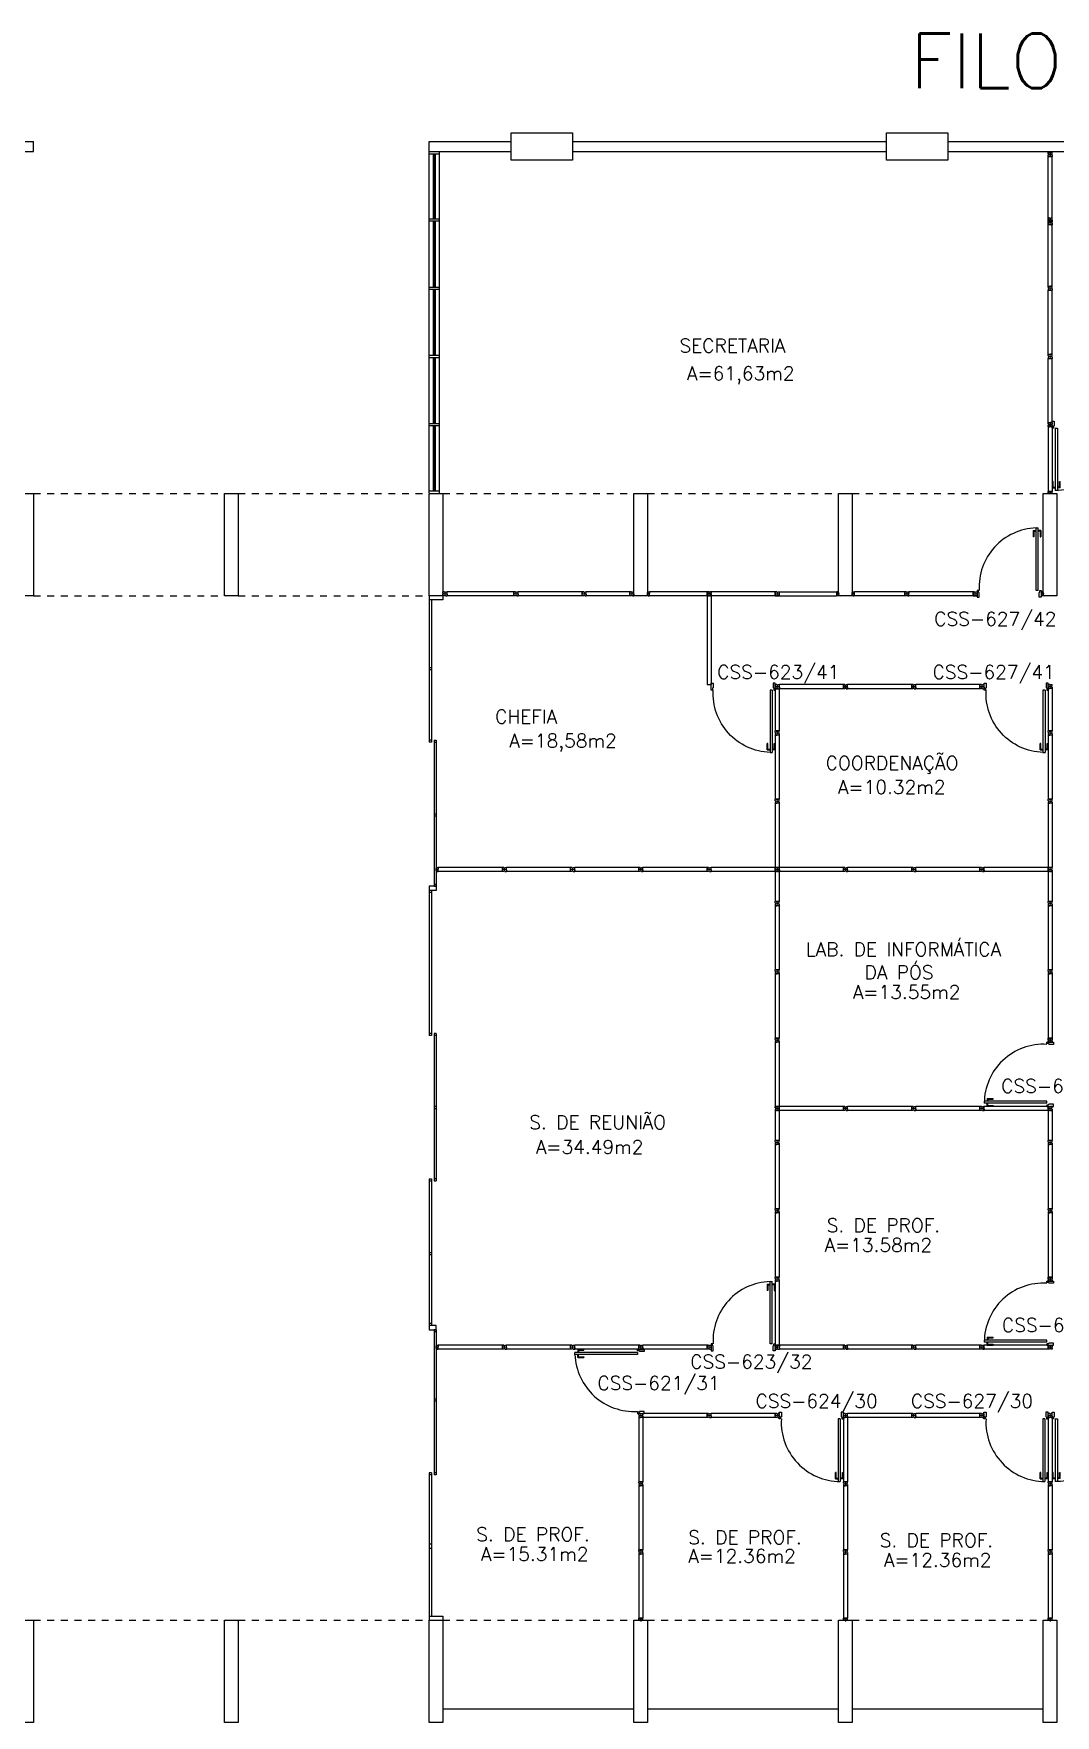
# Model space of a CAD drawing. Extents: x 0 to 244, y -71 to 76.
# Drawn here: x 144.17 to 159.15, y -27.64 to -2.99 of the extents above; entities that cross this region are included whole.
import ezdxf
from ezdxf.enums import TextEntityAlignment as Align

# ---------------------------------------------------------------- set-up
doc = ezdxf.new("R2010")
doc.units = 0
doc.header["$LTSCALE"] = 0.01
doc.header["$MEASUREMENT"] = 0
doc.linetypes.add('HIDDEN2', pattern=[0.1875, 0.125, -0.0625])
doc.layers.get('0').update_dxf_attribs({"linetype": 'CONTINUOUS'})
for name, color, linetype in [('ALV', 2, 'CONTINUOUS'), ('DIV', 2, 'CONTINUOUS'), ('ESQ', 1, 'CONTINUOUS'), ('ESTR', 3, 'CONTINUOUS'), ('PROJ', 1, 'HIDDEN2'), ('TEXTO', 2, 'CONTINUOUS'), ('TEXTO-ENDEREÇO', 2, 'CONTINUOUS'), ('USO', 2, 'CONTINUOUS'), ('ÁREA', 2, 'CONTINUOUS')]:
    doc.layers.add(name, color=color, linetype=linetype)
doc.layers.get('0').freeze()
doc.styles.add('1', font='romans.shx')
doc.styles.add('UNB-100', font='simplex.shx', dxfattribs={"height": 0.2})
doc.styles.add('UNB-100-1', font='simplex.shx', dxfattribs={"height": 0.2})

# ---------------------------------------------------------------- blocks, each defined once
blk = doc.blocks.new('PILAR-SSN')
for points in [[(0.197, -26.452), (0.197, -27.952), (-0.003, -27.952), (-0.003, -26.452)], [(0.197, -42.962), (0.197, -44.462), (-0.003, -44.462), (-0.003, -42.962)]]:
    blk.add_lwpolyline(points, close=True)
blk = doc.blocks.new('DIVMT-SSN')
for p, q in [((-0.03, 0.008), (-0.03, 0.03)), ((-0.006, 0.03), (-0.03, 0.03)), ((-0.03, 0.008), (-0.02, 0.008)), ((-0.02, -0.008), (-0.02, 0.008)), ((-0.006, 0.02), (-0.006, 0.03)), ((0.006, 0.02), (-0.006, 0.02)), ((-0.005, 0), (0.005, 0)), ((0.005, 0), (-0.005, 0)), ((0, 0.005), (0, -0.005)), ((0, -0.005), (0, 0.005)), ((0.006, 0.03), (0.03, 0.03)), ((0.006, 0.02), (0.006, 0.03)), ((0.03, 0.008), (0.02, 0.008)), ((0.02, -0.008), (0.02, 0.008)), ((0.03, 0.008), (0.03, 0.03)), ((-0.03, -0.008), (-0.03, -0.03)), ((-0.03, -0.008), (-0.02, -0.008)), ((-0.03, -0.03), (-0.03, -0.97)), ((-0.03, -0.03), (-0.009, -0.03)), ((0.03, -0.03), (-0.03, -0.03)), ((-0.03, -0.03), (-0.006, -0.03)), ((-0.009, -0.03), (-0.027, -0.03)), ((-0.006, -0.02), (-0.006, -0.03)), ((-0.006, -0.02), (0.006, -0.02)), ((-0.006, -0.02), (-0.006, -0.03)), ((0.006, -0.02), (-0.006, -0.02)), ((0.005, -0.03), (-0.005, -0.03)), ((0.006, -0.02), (0.006, -0.03)), ((0.006, -0.02), (0.006, -0.03)), ((0.03, -0.03), (0.006, -0.03)), ((0.03, -0.008), (0.02, -0.008)), ((0.03, -0.008), (0.03, -0.03)), ((0.03, -0.03), (0.03, -0.97)), ((0.03, -0.97), (-0.03, -0.97)), ((-0.006, -0.98), (-0.006, -0.97)), ((-0.006, -0.98), (0.006, -0.98)), ((0.005, -0.97), (-0.005, -0.97)), ((0.006, -0.98), (0.006, -0.97)), ((0.006, -1.001), (-0.006, -1.001)), ((0, -0.994), (0, -1.007)), ((0, -1.02), (0, -1.021))]:
    blk.add_line(p, q)
blk = doc.blocks.new('ESQCE-SSN')
for p, q in [((0, 0), (0, -2.143)), ((0.2, 0), (0.2, -0.06)), ((0.2, -0.06), (0, -0.06)), ((0.03, -0.06), (0.03, -2.143)), ((0.03, -1.056), (0, -1.056)), ((0.03, -1.086), (0, -1.086)), ((0.03, -2.113), (0, -2.113)), ((0.03, -2.143), (0, -2.143)), ((0.07, -2.113), (0.07, -4.253)), ((0.07, -2.113), (0.1, -2.113)), ((0.07, -2.143), (0.1, -2.143)), ((0.1, -2.113), (0.1, -4.253)), ((0.1, -3.199), (0.07, -3.199)), ((0.1, -3.229), (0.07, -3.229)), ((0, -4.256), (0, -6.443)), ((0.1, -4.256), (0, -4.256)), ((0.1, -4.316), (0, -4.316)), ((0.03, -4.346), (0, -4.346)), ((0.03, -4.316), (0.03, -6.443)), ((0.07, -4.223), (0.1, -4.223)), ((0.07, -4.253), (0.1, -4.253)), ((0.1, -4.256), (0.1, -4.316)), ((0.03, -6.413), (0, -6.413)), ((0.03, -6.443), (0, -6.443)), ((0.1, -6.413), (0.07, -6.413)), ((0.07, -6.413), (0.07, -8.571)), ((0.1, -6.443), (0.07, -6.443)), ((0.1, -6.413), (0.1, -8.571)), ((0.1, -7.485), (0.07, -7.485)), ((0.1, -7.515), (0.07, -7.515)), ((0, -8.541), (0.03, -8.541)), ((0, -8.541), (0, -10.694)), ((0, -8.571), (0.03, -8.571)), ((0.03, -8.541), (0.03, -10.694)), ((0.1, -8.541), (0.07, -8.541)), ((0.07, -8.571), (0.1, -8.571)), ((0.03, -9.628), (0, -9.628)), ((0.03, -9.658), (0, -9.658)), ((0.03, -10.664), (0, -10.664)), ((0.102, -10.694), (0, -10.694)), ((0, -10.694), (0, -10.755)), ((0.03, -10.694), (0, -10.694)), ((0, -10.755), (0.102, -10.755)), ((0.1, -10.755), (0.07, -10.755)), ((0.07, -10.755), (0.07, -12.882)), ((0.1, -10.785), (0.07, -10.785)), ((0.1, -10.755), (0.1, -12.882)), ((0.102, -10.755), (0.102, -10.694)), ((0.1, -11.77), (0.07, -11.77)), ((0.1, -11.8), (0.07, -11.8)), ((0.03, -12.852), (0, -12.852)), ((0.03, -12.852), (0, -12.852)), ((0, -12.852), (0, -12.887)), ((0.03, -12.882), (0, -12.882)), ((0, -12.887), (0, -15.019)), ((0.03, -12.852), (0.03, -14.95)), ((0.1, -12.852), (0.07, -12.852)), ((0.1, -12.882), (0.07, -12.882)), ((0.03, -13.898), (0, -13.898)), ((0.03, -13.958), (0, -13.958)), ((0, -14.95), (0.2, -14.95)), ((0.2, -14.95), (0.2, -15.019))]:
    blk.add_line(p, q)
blk = doc.blocks.new('DIV-SSN')
for p, q in [((-0.005, 0), (0.005, 0)), ((0, 0.005), (0, -0.005)), ((-0.03, -0.03), (-0.03, -0.97)), ((0.03, -0.03), (-0.03, -0.03)), ((-0.03, -0.03), (-0.009, -0.03)), ((-0.009, -0.03), (-0.027, -0.03)), ((-0.006, -0.02), (0.006, -0.02)), ((-0.006, -0.02), (-0.006, -0.03)), ((-0.005, -0.022), (0.005, -0.022)), ((-0.005, -0.022), (-0.005, -0.029)), ((0.005, -0.029), (-0.005, -0.029)), ((0.005, -0.03), (-0.005, -0.03)), ((0.005, -0.022), (0.005, -0.029)), ((0.006, -0.02), (0.006, -0.03)), ((0.03, -0.03), (0.03, -0.97)), ((0.03, -0.97), (-0.03, -0.97)), ((-0.006, -0.98), (-0.006, -0.97)), ((-0.006, -0.98), (0.006, -0.98)), ((0.005, -0.97), (-0.005, -0.97)), ((0.006, -0.98), (0.006, -0.97)), ((0.007, -0.999), (-0.007, -0.999)), ((0, -0.991), (0, -1.006))]:
    blk.add_line(p, q)
blk = doc.blocks.new('PDV2E-SSN')
at = {"layer": 'DIV'}
for p, q in [((0.034, 0.925), (0.034, 0.835)), ((0.034, 0.925), (0.074, 0.925)), ((0.044, 0.835), (0.034, 0.835)), ((0.044, 0.915), (0.044, 0.835)), ((0.044, 0.915), (0.074, 0.915)), ((0.076, 0.05), (0.076, 0.965)), ((0.106, 0.965), (0.076, 0.965)), ((0.106, 0.05), (0.106, 0.965)), ((0.148, 0.925), (0.108, 0.925)), ((0.138, 0.915), (0.108, 0.915)), ((0.138, 0.915), (0.138, 0.835)), ((0.138, 0.835), (0.148, 0.835)), ((0.148, 0.925), (0.148, 0.835)), ((0.031, 0.05), (0.031, -0.05)), ((0.051, 0.05), (0.031, 0.05)), ((0.051, 0.02), (0.051, 0.05)), ((0.051, 0.02), (0.061, 0.02)), ((0.061, -0.05), (0.061, 0.02)), ((0.076, 0.05), (0.106, 0.05)), ((0.95, 0.02), (0.94, 0.02)), ((0.94, -0.05), (0.94, 0.02)), ((0.95, 0.02), (0.95, 0.05)), ((0.95, 0.05), (0.97, 0.05)), ((0.97, 0.05), (0.97, 0.035)), ((0.97, 0.035), (0.97, -0.035)), ((0.031, -0.05), (0.061, -0.05)), ((0.97, -0.05), (0.94, -0.05)), ((0.97, -0.035), (0.97, -0.05))]:
    blk.add_line(p, q, dxfattribs=at)
at = {"layer": 'DIV', "color": 1}
blk.add_arc((0.076, 0.1), 0.865, 356.6786, 90, dxfattribs=at)
blk = doc.blocks.new('PDV2D-SSN')
at = {"color": 2}
for p, q in [((-0.148, 0.925), (-0.108, 0.925)), ((-0.148, 0.925), (-0.148, 0.835)), ((-0.138, 0.915), (-0.108, 0.915)), ((-0.138, 0.915), (-0.138, 0.835)), ((-0.106, 0.05), (-0.106, 0.965)), ((-0.076, 0.05), (-0.076, 0.965)), ((-0.034, 0.925), (-0.074, 0.925)), ((-0.044, 0.915), (-0.074, 0.915)), ((-0.044, 0.915), (-0.044, 0.835)), ((-0.044, 0.835), (-0.034, 0.835)), ((-0.034, 0.925), (-0.034, 0.835)), ((-0.076, 0.05), (-0.106, 0.05))]:
    blk.add_line(p, q, dxfattribs=at)
for p, q in [((-0.138, 0.835), (-0.148, 0.835)), ((-0.106, 0.965), (-0.076, 0.965)), ((-0.95, 0.05), (-0.97, 0.05)), ((-0.97, 0.05), (-0.97, 0.035)), ((-0.97, 0.035), (-0.97, -0.035)), ((-0.95, 0.02), (-0.95, 0.05)), ((-0.95, 0.02), (-0.94, 0.02)), ((-0.94, -0.05), (-0.94, 0.02)), ((-0.051, 0.02), (-0.061, 0.02)), ((-0.061, -0.05), (-0.061, 0.02)), ((-0.051, 0.05), (-0.031, 0.05)), ((-0.051, 0.02), (-0.051, 0.05)), ((-0.031, 0.05), (-0.031, -0.05)), ((-0.97, -0.035), (-0.97, -0.05)), ((-0.97, -0.05), (-0.94, -0.05)), ((-0.031, -0.05), (-0.061, -0.05))]:
    blk.add_line(p, q)
at = {"color": 1}
blk.add_arc((-0.076, 0.1), 0.865, 91.988, 183.3214, dxfattribs=at)
blk = doc.blocks.new('MTINI-SSN')
for p, q in [((-0.03, 0.008), (-0.03, 0.028)), ((-0.03, 0.028), (-0.008, 0.028)), ((-0.03, 0.008), (-0.02, 0.008)), ((-0.02, 0), (-0.02, 0.008)), ((-0.001, 0), (-0.02, 0)), ((-0.008, 0.019), (-0.008, 0.028)), ((0.008, 0.019), (-0.008, 0.019)), ((0.005, 0), (-0.005, 0)), ((0.02, 0), (-0.001, 0)), ((0, -0.005), (0, 0.005)), ((0.008, 0.019), (0.008, 0.028)), ((0.03, 0.028), (0.008, 0.028)), ((0.03, 0.008), (0.02, 0.008)), ((0.02, 0), (0.02, 0.008)), ((0.03, 0.008), (0.03, 0.028))]:
    blk.add_line(p, q)
blk = doc.blocks.new('MTT-SSN')
for p, q in [((-0.0051, 0), (0.0051, 0)), ((0, -0.0051), (0, 0.0051))]:
    blk.add_line(p, q)
blk.add_lwpolyline([(-0.008, 0.03), (-0.008, 0.02), (0.008, 0.02), (0.008, 0.03), (0.03, 0.03), (0.03, 0.006), (0.0205, 0.006), (0.0205, -0.006), (0.03, -0.006), (0.03, -0.03), (0.008, -0.03), (0.008, -0.02), (-0.008, -0.02), (-0.008, -0.03), (-0.03, -0.03), (-0.03, -0.006), (-0.0185, -0.006), (-0.0185, 0.006), (-0.03, 0.006), (-0.03, 0.03)], close=True)
blk = doc.blocks.new('MDIVMT-SSN')
for p, q in [((-0.03, 0.03), (-0.03, 0.006)), ((-0.008, 0.03), (-0.03, 0.03)), ((-0.0185, 0.006), (-0.03, 0.006)), ((-0.0185, -0.006), (-0.0185, 0.006)), ((-0.008, 0.03), (-0.008, 0.02)), ((-0.008, 0.02), (0.008, 0.02)), ((-0.0051, 0), (0.0051, 0)), ((-0.0051, 0), (0.0051, 0)), ((0, -0.0051), (0, 0.0051)), ((0, -0.0051), (0, 0.0051)), ((0.008, 0.03), (0.008, 0.02)), ((0.008, 0.03), (0.03, 0.03)), ((0.0205, 0.006), (0.03, 0.006)), ((0.0205, -0.006), (0.0205, 0.006)), ((0.0205, 0.006), (0.03, 0.006)), ((0.0205, -0.006), (0.0205, 0.006)), ((0.03, 0.03), (0.03, -0.03)), ((0.03, 0.03), (0.47, 0.03)), ((0.03, 0.006), (0.03, 0.03)), ((0.03, 0.009), (0.03, 0.027)), ((0.03, 0.005), (0.03, -0.005)), ((0.47, 0.03), (0.47, -0.03)), ((0.4795, 0.006), (0.47, 0.006)), ((0.47, 0.005), (0.47, -0.005)), ((0.4795, -0.006), (0.4795, 0.006)), ((0.4949, 0), (0.5051, 0)), ((0.5051, 0), (0.4949, 0)), ((0.5, -0.0051), (0.5, 0.0051)), ((-0.0185, -0.006), (-0.03, -0.006)), ((-0.03, -0.03), (-0.03, -0.006)), ((-0.008, -0.03), (-0.03, -0.03)), ((-0.008, -0.03), (-0.008, -0.02)), ((-0.008, -0.02), (0.008, -0.02)), ((0.008, -0.03), (0.008, -0.02)), ((0.008, -0.03), (0.03, -0.03)), ((0.0205, -0.006), (0.03, -0.006)), ((0.0205, -0.006), (0.03, -0.006)), ((0.03, -0.006), (0.03, -0.03)), ((0.03, -0.03), (0.03, -0.009)), ((0.03, -0.009), (0.03, -0.027)), ((0.03, -0.03), (0.47, -0.03)), ((0.4795, -0.006), (0.47, -0.006))]:
    blk.add_line(p, q)
blk = doc.blocks.new('ESQC1-SSN')
for p, q in [((0, -5), (0, 0)), ((0.15, -5), (0.15, 0)), ((0, -0.03), (0.15, -0.03)), ((0.06, -0.985), (0.06, -0.03)), ((0.075, -0.985), (0.075, -0.03)), ((0.09, -0.985), (0.09, -0.03)), ((0, -0.985), (0.15, -0.985)), ((0, -1.015), (0.15, -1.015)), ((0.06, -1.985), (0.06, -1.015)), ((0.075, -1.985), (0.075, -1.015)), ((0.09, -1.985), (0.09, -1.015)), ((0, -1.985), (0.15, -1.985)), ((0, -2.015), (0.15, -2.015)), ((0.06, -2.985), (0.06, -2.015)), ((0.06, -2.985), (0.06, -2.015)), ((0.075, -2.985), (0.075, -2.015)), ((0.09, -2.985), (0.09, -2.015)), ((0, -2.985), (0.15, -2.985)), ((0, -3.015), (0.15, -3.015)), ((0.06, -3.985), (0.06, -3.015)), ((0.06, -3.985), (0.06, -3.015)), ((0.075, -3.985), (0.075, -3.015)), ((0.09, -3.985), (0.09, -3.015)), ((0, -3.985), (0.15, -3.985)), ((0, -4.015), (0.15, -4.015)), ((0.06, -4.97), (0.06, -4.015)), ((0.075, -4.97), (0.075, -4.015)), ((0.09, -4.97), (0.09, -4.015)), ((0, -4.97), (0.15, -4.97))]:
    blk.add_line(p, q)
blk = doc.blocks.new('A$C73356FFD')
at = {"layer": 'DIV'}
for p, q in [((0.022, 0.06), (0, 0.06)), ((0, 0.06), (0, 0.036)), ((0, 0.06), (0, 0.039)), ((0, 0.039), (0, 0.057)), ((0.009, 0.036), (0, 0.036)), ((0.009, 0.036), (0, 0.036)), ((0.009, 0.024), (0, 0.024)), ((0.009, 0.024), (0, 0.024)), ((0, 0), (0, 0.024)), ((0.009, 0.024), (0.009, 0.036)), ((0.009, 0.036), (0.009, 0.024)), ((0.022, 0.06), (0.022, 0.05)), ((0.022, 0.05), (0.038, 0.05)), ((0.022, 0.01), (0.038, 0.01)), ((0.022, 0), (0.022, 0.01)), ((0.025, 0.03), (0.035, 0.03)), ((0.035, 0.03), (0.025, 0.03)), ((0.03, 0.025), (0.03, 0.035)), ((0.03, 0.035), (0.03, 0.025)), ((0.038, 0.06), (0.038, 0.05)), ((0.038, 0.06), (0.06, 0.06)), ((0.038, 0), (0.038, 0.01)), ((0.05, 0.024), (0.05, 0.036)), ((0.05, 0.036), (0.06, 0.036)), ((0.05, 0.024), (0.06, 0.024)), ((0.06, 0.036), (0.06, 0.06)), ((0.06, 0.024), (0.06, 0)), ((0.022, 0), (0, 0)), ((0.038, 0), (0.06, 0))]:
    blk.add_line(p, q, dxfattribs=at)
blk = doc.blocks.new('DIVINI-SSN')
for p, q in [((-0.02, 0), (-0.02, -0.008)), ((-0.02, 0), (0.02, 0)), ((0, 0.005), (0, -0.005)), ((0.02, 0), (0.02, -0.008)), ((-0.03, -0.008), (-0.02, -0.008)), ((-0.03, -0.008), (-0.03, -0.028)), ((-0.03, -0.028), (-0.008, -0.028)), ((-0.03, -0.03), (0.03, -0.03)), ((-0.03, -0.975), (-0.03, -0.03)), ((-0.009, -0.03), (-0.027, -0.03)), ((-0.008, -0.019), (0.008, -0.019)), ((-0.008, -0.019), (-0.008, -0.028)), ((-0.006, -0.021), (-0.006, -0.03)), ((0.006, -0.021), (-0.006, -0.021)), ((-0.006, -0.023), (-0.006, -0.027)), ((-0.004, -0.021), (0.004, -0.021)), ((0.006, -0.021), (0.006, -0.03)), ((0.006, -0.023), (0.006, -0.027)), ((0.008, -0.019), (0.008, -0.028)), ((0.03, -0.028), (0.008, -0.028)), ((0.009, -0.03), (0.027, -0.03)), ((0.03, -0.008), (0.02, -0.008)), ((0.03, -0.008), (0.03, -0.028)), ((0.03, -0.975), (0.03, -0.03)), ((-0.03, -0.975), (0.03, -0.975)), ((-0.006, -0.985), (-0.006, -0.975)), ((0.006, -0.985), (-0.006, -0.985)), ((0.006, -0.985), (0.006, -0.975)), ((0.03, -0.975), (0.009, -0.975)), ((0.006, -1.01), (-0.006, -1.01)), ((0, -1.003), (0, -1.018))]:
    blk.add_line(p, q)

msp = doc.modelspace()

# ---------------------------------------------------------------- linework, layer by layer
at = {"layer": 'ALV'}
for p, q in [((143.015, -4.572), (144.172, -4.572)), ((144.172, -4.721), (144.172, -4.572)), ((149.972, -4.572), (151.172, -4.572)), ((149.972, -4.722), (149.972, -4.572)), ((152.072, -4.572), (156.674, -4.572)), ((157.574, -4.572), (159.574, -4.572)), ((143.015, -4.721), (144.172, -4.721)), ((149.972, -4.722), (151.172, -4.722)), ((152.072, -4.722), (156.674, -4.722)), ((157.574, -4.722), (159.574, -4.722)), ((150.172, -27.542), (152.972, -27.542)), ((153.172, -27.542), (155.972, -27.542)), ((156.172, -27.542), (158.972, -27.542))]:
    msp.add_line(p, q, dxfattribs=at)
for points in [[(151.172, -4.847), (151.172, -4.447), (152.072, -4.447), (152.072, -4.847)], [(156.674, -4.847), (156.674, -4.447), (157.574, -4.447), (157.574, -4.847)]]:
    msp.add_lwpolyline(points, close=True, dxfattribs=at)
at = {"layer": 'DIV'}
for p, q in [((150.183, -11.202), (150.181, -11.202)), ((150.209, -11.202), (150.195, -11.202)), ((150.202, -11.209), (150.202, -11.196)), ((150.223, -11.196), (150.223, -11.208)), ((150.223, -11.196), (150.232, -11.196)), ((150.223, -11.208), (150.232, -11.208)), ((151.213, -11.172), (150.232, -11.172)), ((150.232, -11.232), (150.232, -11.172)), ((150.232, -11.207), (150.232, -11.197)), ((151.213, -11.232), (150.232, -11.232)), ((151.213, -11.172), (151.213, -11.193)), ((151.213, -11.232), (151.213, -11.172)), ((151.235, -11.172), (151.213, -11.172)), ((151.213, -11.172), (151.213, -11.196)), ((151.213, -11.193), (151.213, -11.175)), ((151.222, -11.196), (151.213, -11.196)), ((151.222, -11.196), (151.213, -11.196)), ((151.213, -11.207), (151.213, -11.197)), ((151.222, -11.208), (151.213, -11.208)), ((151.213, -11.232), (151.213, -11.208)), ((151.222, -11.208), (151.213, -11.208)), ((151.235, -11.232), (151.213, -11.232)), ((151.222, -11.196), (151.222, -11.208)), ((151.222, -11.208), (151.222, -11.196)), ((151.235, -11.172), (151.235, -11.182)), ((151.235, -11.182), (151.251, -11.182)), ((151.235, -11.232), (151.235, -11.222)), ((151.235, -11.222), (151.251, -11.222)), ((151.248, -11.202), (151.238, -11.202)), ((151.238, -11.202), (151.248, -11.202)), ((151.243, -11.197), (151.243, -11.208)), ((151.243, -11.208), (151.243, -11.197)), ((151.251, -11.172), (151.273, -11.172)), ((151.251, -11.172), (151.251, -11.182)), ((151.251, -11.232), (151.251, -11.222)), ((151.251, -11.232), (151.273, -11.232)), ((151.263, -11.196), (151.273, -11.196)), ((151.263, -11.208), (151.263, -11.196)), ((151.263, -11.208), (151.273, -11.208)), ((151.273, -11.196), (151.273, -11.172)), ((151.273, -11.208), (151.273, -11.232)), ((152.912, -11.172), (152.273, -11.172)), ((152.912, -11.232), (152.273, -11.232)), ((152.912, -11.172), (152.912, -11.193)), ((152.912, -11.232), (152.912, -11.172)), ((152.934, -11.172), (152.912, -11.172)), ((152.912, -11.172), (152.912, -11.196)), ((152.912, -11.193), (152.912, -11.175)), ((152.922, -11.196), (152.912, -11.196)), ((152.922, -11.196), (152.912, -11.196)), ((152.912, -11.207), (152.912, -11.197)), ((152.922, -11.208), (152.912, -11.208)), ((152.912, -11.232), (152.912, -11.208)), ((152.922, -11.208), (152.912, -11.208)), ((152.934, -11.232), (152.912, -11.232)), ((152.922, -11.196), (152.922, -11.208)), ((152.922, -11.208), (152.922, -11.196)), ((152.934, -11.172), (152.934, -11.182)), ((152.934, -11.182), (152.95, -11.182)), ((152.934, -11.232), (152.934, -11.222)), ((152.934, -11.222), (152.95, -11.222)), ((152.947, -11.202), (152.937, -11.202)), ((152.937, -11.202), (152.947, -11.202)), ((152.942, -11.197), (152.942, -11.208)), ((152.942, -11.208), (152.942, -11.197)), ((152.95, -11.172), (152.972, -11.172)), ((152.95, -11.172), (152.95, -11.182)), ((152.95, -11.232), (152.95, -11.222)), ((152.95, -11.232), (152.972, -11.232)), ((152.963, -11.196), (152.972, -11.196)), ((152.963, -11.208), (152.963, -11.196)), ((152.963, -11.208), (152.972, -11.208)), ((152.972, -11.196), (152.972, -11.172)), ((152.972, -11.208), (152.972, -11.232)), ((153.177, -11.201), (153.166, -11.201)), ((153.166, -11.201), (153.177, -11.201)), ((153.172, -11.196), (153.172, -11.206)), ((153.192, -11.195), (153.192, -11.207)), ((153.192, -11.195), (153.202, -11.195)), ((153.192, -11.207), (153.202, -11.207)), ((153.202, -11.231), (153.202, -11.171)), ((154.043, -11.171), (153.202, -11.171)), ((153.202, -11.206), (153.202, -11.196)), ((154.043, -11.231), (153.202, -11.231)), ((154.043, -11.171), (154.103, -11.171)), ((154.043, -11.193), (154.043, -11.171)), ((154.067, -11.171), (154.043, -11.171)), ((154.043, -11.171), (154.043, -11.192)), ((154.043, -11.231), (154.043, -11.171)), ((154.043, -11.195), (154.043, -11.171)), ((154.065, -11.171), (154.043, -11.171)), ((154.043, -11.192), (154.043, -11.174)), ((154.043, -11.193), (154.053, -11.193)), ((154.052, -11.195), (154.043, -11.195)), ((154.052, -11.195), (154.043, -11.195)), ((154.043, -11.206), (154.043, -11.196)), ((154.052, -11.207), (154.043, -11.207)), ((154.043, -11.207), (154.043, -11.231)), ((154.052, -11.207), (154.043, -11.207)), ((154.043, -11.209), (154.043, -11.231)), ((154.043, -11.209), (154.053, -11.209)), ((154.043, -11.21), (154.043, -11.228)), ((154.043, -11.231), (154.064, -11.231)), ((154.103, -11.231), (154.043, -11.231)), ((154.043, -11.231), (154.067, -11.231)), ((154.043, -11.231), (154.043, -12.532)), ((154.065, -11.231), (154.043, -11.231)), ((154.064, -11.231), (154.046, -11.231)), ((154.052, -11.195), (154.052, -11.207)), ((154.052, -11.195), (154.052, -11.207)), ((154.053, -11.209), (154.053, -11.193)), ((154.065, -11.171), (154.065, -11.181)), ((154.081, -11.181), (154.065, -11.181)), ((154.065, -11.231), (154.065, -11.221)), ((154.081, -11.221), (154.065, -11.221)), ((154.067, -11.181), (154.067, -11.171)), ((154.067, -11.181), (154.067, -11.171)), ((154.079, -11.181), (154.067, -11.181)), ((154.079, -11.181), (154.067, -11.181)), ((154.067, -11.222), (154.067, -11.231)), ((154.067, -11.222), (154.079, -11.222)), ((154.067, -11.222), (154.067, -11.231)), ((154.079, -11.222), (154.067, -11.222)), ((154.068, -11.171), (154.078, -11.171)), ((154.068, -11.18), (154.068, -11.172)), ((154.068, -11.172), (154.078, -11.172)), ((154.078, -11.18), (154.068, -11.18)), ((154.078, -11.201), (154.068, -11.201)), ((154.068, -11.201), (154.078, -11.201)), ((154.078, -11.201), (154.068, -11.201)), ((154.078, -11.201), (154.068, -11.201)), ((154.078, -11.201), (154.068, -11.201)), ((154.078, -11.231), (154.068, -11.231)), ((154.073, -11.206), (154.073, -11.196)), ((154.073, -11.196), (154.073, -11.206)), ((154.073, -11.206), (154.073, -11.196)), ((154.073, -11.196), (154.073, -11.206)), ((154.073, -11.196), (154.073, -11.206)), ((154.078, -11.18), (154.078, -11.172)), ((154.079, -11.181), (154.079, -11.171)), ((154.079, -11.171), (154.103, -11.171)), ((154.079, -11.181), (154.079, -11.171)), ((154.079, -11.222), (154.079, -11.231)), ((154.079, -11.222), (154.079, -11.231)), ((154.103, -11.231), (154.079, -11.231)), ((154.081, -11.171), (154.081, -11.181)), ((154.081, -11.171), (154.103, -11.171)), ((154.081, -11.231), (154.081, -11.221)), ((154.081, -11.231), (154.103, -11.231)), ((154.082, -11.171), (154.1, -11.171)), ((154.103, -11.171), (154.082, -11.171)), ((154.091, -11.195), (154.103, -11.195)), ((154.091, -11.195), (154.091, -11.207)), ((154.091, -11.207), (154.103, -11.207)), ((154.103, -11.193), (154.093, -11.193)), ((154.093, -11.209), (154.093, -11.193)), ((154.103, -11.209), (154.093, -11.209)), ((154.103, -11.193), (154.103, -11.171)), ((154.103, -11.171), (154.103, -11.195)), ((154.103, -11.231), (154.103, -11.207)), ((154.103, -11.209), (154.103, -11.231)), ((154.103, -11.231), (154.103, -12.532)), ((155.042, -11.195), (155.042, -11.171)), ((155.064, -11.171), (155.042, -11.171)), ((155.052, -11.195), (155.042, -11.195)), ((155.042, -11.207), (155.042, -11.231)), ((155.052, -11.207), (155.042, -11.207)), ((155.064, -11.231), (155.042, -11.231)), ((155.042, -11.231), (155.102, -11.231)), ((155.052, -11.195), (155.052, -11.207)), ((155.064, -11.171), (155.064, -11.181)), ((155.08, -11.181), (155.064, -11.181)), ((155.064, -11.231), (155.064, -11.221)), ((155.08, -11.221), (155.064, -11.221)), ((155.065, -11.201), (155.079, -11.201)), ((155.066, -11.221), (155.066, -11.231)), ((155.078, -11.221), (155.066, -11.221)), ((155.067, -11.201), (155.077, -11.201)), ((155.077, -11.201), (155.067, -11.201)), ((155.067, -11.231), (155.077, -11.231)), ((155.072, -11.209), (155.072, -11.195)), ((155.072, -11.206), (155.072, -11.196)), ((155.072, -11.196), (155.072, -11.206)), ((155.078, -11.221), (155.078, -11.231)), ((155.08, -11.171), (155.102, -11.171)), ((155.08, -11.171), (155.08, -11.181)), ((155.08, -11.231), (155.08, -11.221)), ((155.08, -11.231), (155.102, -11.231)), ((155.093, -11.195), (155.102, -11.195)), ((155.093, -11.207), (155.093, -11.195)), ((155.093, -11.195), (155.102, -11.195)), ((155.093, -11.195), (155.093, -11.207)), ((155.093, -11.207), (155.102, -11.207)), ((155.093, -11.207), (155.102, -11.207)), ((155.102, -11.171), (155.942, -11.171)), ((155.102, -11.171), (155.102, -11.231)), ((155.102, -11.171), (155.102, -11.195)), ((155.102, -11.196), (155.102, -11.206)), ((155.102, -11.231), (155.102, -11.207)), ((155.102, -11.231), (155.102, -11.21)), ((155.102, -11.21), (155.102, -11.228)), ((155.102, -11.231), (155.942, -11.231)), ((155.942, -11.171), (155.942, -11.231)), ((155.951, -11.195), (155.942, -11.195)), ((155.942, -11.196), (155.942, -11.206)), ((155.951, -11.207), (155.942, -11.207)), ((155.951, -11.207), (155.951, -11.195)), ((155.966, -11.201), (155.979, -11.201)), ((155.973, -11.195), (155.973, -11.208)), ((155.992, -11.243), (155.993, -11.243)), ((156.166, -11.201), (156.177, -11.201)), ((156.177, -11.201), (156.166, -11.201)), ((156.172, -11.196), (156.172, -11.206)), ((156.192, -11.195), (156.202, -11.195)), ((156.192, -11.195), (156.192, -11.207)), ((156.192, -11.207), (156.202, -11.207)), ((156.202, -11.231), (156.202, -11.171)), ((156.943, -11.171), (156.202, -11.171)), ((156.202, -11.206), (156.202, -11.196)), ((156.943, -11.231), (156.202, -11.231)), ((156.943, -11.171), (156.943, -11.192)), ((156.943, -11.231), (156.943, -11.171)), ((156.943, -11.195), (156.943, -11.171)), ((156.965, -11.171), (156.943, -11.171)), ((156.943, -11.192), (156.943, -11.174)), ((156.952, -11.195), (156.943, -11.195)), ((156.952, -11.195), (156.943, -11.195)), ((156.943, -11.206), (156.943, -11.196)), ((156.952, -11.207), (156.943, -11.207)), ((156.943, -11.207), (156.943, -11.231)), ((156.952, -11.207), (156.943, -11.207)), ((156.943, -11.21), (156.943, -11.228)), ((156.965, -11.231), (156.943, -11.231)), ((156.952, -11.195), (156.952, -11.207)), ((156.952, -11.195), (156.952, -11.207)), ((156.965, -11.171), (156.965, -11.181)), ((156.981, -11.181), (156.965, -11.181)), ((156.965, -11.231), (156.965, -11.221)), ((156.981, -11.221), (156.965, -11.221)), ((156.978, -11.201), (156.968, -11.201)), ((156.978, -11.201), (156.968, -11.201)), ((156.973, -11.196), (156.973, -11.206)), ((156.973, -11.196), (156.973, -11.206)), ((156.981, -11.171), (156.981, -11.181)), ((156.981, -11.171), (157.003, -11.171)), ((156.981, -11.231), (156.981, -11.221)), ((156.981, -11.231), (157.003, -11.231)), ((156.991, -11.195), (157.003, -11.195)), ((156.991, -11.195), (156.991, -11.207)), ((156.991, -11.207), (157.003, -11.207)), ((157.003, -11.171), (157.003, -11.195)), ((157.003, -11.231), (157.003, -11.207)), ((157.964, -11.171), (157.942, -11.171)), ((157.942, -11.195), (157.942, -11.171)), ((157.952, -11.195), (157.942, -11.195)), ((157.952, -11.207), (157.942, -11.207)), ((157.942, -11.207), (157.942, -11.231)), ((157.964, -11.231), (157.942, -11.231)), ((157.942, -11.231), (158.002, -11.231)), ((157.952, -11.195), (157.952, -11.207)), ((157.964, -11.171), (157.964, -11.181)), ((157.98, -11.181), (157.964, -11.181)), ((157.98, -11.221), (157.964, -11.221)), ((157.964, -11.231), (157.964, -11.221)), ((157.965, -11.201), (157.979, -11.201)), ((157.978, -11.221), (157.966, -11.221)), ((157.966, -11.221), (157.966, -11.231)), ((157.977, -11.201), (157.967, -11.201)), ((157.967, -11.201), (157.977, -11.201)), ((157.967, -11.231), (157.977, -11.231)), ((157.972, -11.209), (157.972, -11.195)), ((157.972, -11.196), (157.972, -11.206)), ((157.972, -11.206), (157.972, -11.196)), ((157.978, -11.221), (157.978, -11.231)), ((157.98, -11.171), (157.98, -11.181)), ((157.98, -11.171), (158.002, -11.171)), ((157.98, -11.231), (157.98, -11.221)), ((157.98, -11.231), (158.002, -11.231)), ((157.993, -11.195), (157.993, -11.207)), ((157.993, -11.195), (158.002, -11.195)), ((157.993, -11.207), (157.993, -11.195)), ((157.993, -11.195), (158.002, -11.195)), ((157.993, -11.207), (158.002, -11.207)), ((157.993, -11.207), (158.002, -11.207)), ((158.002, -11.171), (158.002, -11.195)), ((158.002, -11.171), (158.002, -11.231)), ((158.002, -11.196), (158.002, -11.206)), ((158.002, -11.231), (158.002, -11.207)), ((158.002, -11.21), (158.002, -11.228)), ((158.002, -11.231), (158.002, -11.21)), ((158.942, -11.171), (158.942, -11.231)), ((158.951, -11.195), (158.942, -11.195)), ((158.942, -11.196), (158.942, -11.206)), ((158.951, -11.207), (158.942, -11.207)), ((158.951, -11.207), (158.951, -11.195)), ((158.966, -11.201), (158.979, -11.201)), ((158.973, -11.195), (158.973, -11.208)), ((158.992, -11.243), (158.993, -11.243)), ((154.043, -12.532), (154.103, -12.532)), ((155.043, -12.532), (155.043, -12.553)), ((155.043, -12.592), (155.043, -12.532)), ((155.065, -12.532), (155.043, -12.532)), ((155.043, -12.532), (155.043, -12.556)), ((155.043, -12.553), (155.043, -12.535)), ((155.052, -12.556), (155.043, -12.556)), ((155.052, -12.556), (155.043, -12.556)), ((155.043, -12.567), (155.043, -12.557)), ((155.052, -12.568), (155.043, -12.568)), ((155.043, -12.592), (155.043, -12.568)), ((155.052, -12.568), (155.043, -12.568)), ((155.052, -12.556), (155.052, -12.568)), ((155.052, -12.568), (155.052, -12.556)), ((155.065, -12.532), (155.065, -12.542)), ((155.065, -12.542), (155.081, -12.542)), ((155.078, -12.562), (155.068, -12.562)), ((155.068, -12.562), (155.078, -12.562)), ((155.073, -12.557), (155.073, -12.567)), ((155.073, -12.567), (155.073, -12.557)), ((155.081, -12.532), (155.103, -12.532)), ((155.081, -12.532), (155.081, -12.542)), ((155.093, -12.556), (155.103, -12.556)), ((155.093, -12.568), (155.093, -12.556)), ((155.093, -12.568), (155.103, -12.568)), ((155.103, -12.556), (155.103, -12.532)), ((155.103, -12.568), (155.103, -12.592)), ((159.042, -12.552), (159.042, -12.53)), ((159.066, -12.53), (159.042, -12.53)), ((159.042, -12.552), (159.052, -12.552)), ((159.042, -12.568), (159.042, -12.59)), ((159.042, -12.568), (159.052, -12.568)), ((159.052, -12.568), (159.052, -12.552)), ((159.066, -12.539), (159.066, -12.53)), ((159.078, -12.539), (159.066, -12.539)), ((159.067, -12.56), (159.077, -12.56)), ((159.077, -12.56), (159.067, -12.56)), ((159.072, -12.554), (159.072, -12.565)), ((159.072, -12.565), (159.072, -12.554)), ((159.078, -12.53), (159.102, -12.53)), ((159.078, -12.539), (159.078, -12.53)), ((159.102, -12.552), (159.092, -12.552)), ((159.092, -12.568), (159.092, -12.552)), ((159.102, -12.568), (159.092, -12.568)), ((159.102, -12.552), (159.102, -12.53)), ((159.102, -12.568), (159.102, -12.59)), ((155.043, -12.592), (155.042, -13.212)), ((155.065, -12.592), (155.043, -12.592)), ((155.043, -12.592), (155.102, -12.592)), ((155.065, -12.592), (155.065, -12.582)), ((155.065, -12.582), (155.081, -12.582)), ((155.081, -12.592), (155.081, -12.582)), ((155.081, -12.592), (155.103, -12.592)), ((155.102, -12.592), (155.102, -13.212)), ((159.042, -12.59), (159.042, -13.212)), ((159.042, -12.59), (159.063, -12.59)), ((159.102, -12.59), (159.042, -12.59)), ((159.042, -12.59), (159.066, -12.59)), ((159.063, -12.59), (159.045, -12.59)), ((159.066, -12.58), (159.066, -12.59)), ((159.066, -12.58), (159.078, -12.58)), ((159.066, -12.58), (159.066, -12.59)), ((159.078, -12.58), (159.066, -12.58)), ((159.077, -12.59), (159.067, -12.59)), ((159.078, -12.58), (159.078, -12.59)), ((159.078, -12.58), (159.078, -12.59)), ((159.102, -12.59), (159.078, -12.59)), ((159.102, -12.59), (159.102, -13.212)), ((155.102, -13.212), (155.042, -13.212)), ((155.066, -13.222), (155.066, -13.212)), ((155.066, -13.222), (155.078, -13.222)), ((155.079, -13.243), (155.066, -13.243)), ((155.077, -13.212), (155.067, -13.212)), ((155.072, -13.236), (155.072, -13.25)), ((155.072, -13.262), (155.072, -13.263)), ((155.078, -13.222), (155.078, -13.212)), ((159.102, -13.212), (159.042, -13.212)), ((159.066, -13.222), (159.066, -13.212)), ((159.066, -13.222), (159.078, -13.222)), ((159.079, -13.243), (159.066, -13.243)), ((159.077, -13.212), (159.067, -13.212)), ((159.072, -13.236), (159.072, -13.25)), ((159.072, -13.262), (159.072, -13.263)), ((159.078, -13.222), (159.078, -13.212))]:
    msp.add_line(p, q, dxfattribs=at)
at = {"layer": 'PROJ'}
for p, q in [((144.172, -9.732), (146.972, -9.732)), ((147.172, -9.732), (149.972, -9.732)), ((150.172, -9.732), (152.972, -9.732)), ((153.172, -9.732), (155.972, -9.732)), ((156.172, -9.732), (158.972, -9.732)), ((144.172, -11.232), (146.972, -11.232)), ((147.172, -11.232), (149.972, -11.232)), ((144.172, -26.242), (146.972, -26.242)), ((147.172, -26.242), (149.972, -26.242)), ((150.172, -26.242), (152.972, -26.242)), ((153.172, -26.242), (155.972, -26.242)), ((156.172, -26.242), (158.972, -26.242))]:
    msp.add_line(p, q, dxfattribs=at)

# ---------------------------------------------------------------- block references
at = {"layer": 'DIV'}
for name, p in [('A$C73356FFD', (159.042, -4.793)), ('A$C73356FFD', (159.042, -5.752)), ('MTT-SSN', (159.072, -8.722)), ('PDV2D-SSN', (158.972, -11.201)), ('A$C73356FFD', (150.172, -11.232)), ('DIVMT-SSN', (155.072, -13.242)), ('DIVMT-SSN', (159.072, -13.242)), ('DIVMT-SSN', (155.072, -14.242)), ('DIVMT-SSN', (159.072, -14.242)), ('DIVMT-SSN', (155.072, -15.743)), ('DIVMT-SSN', (159.072, -15.743)), ('DIVMT-SSN', (155.072, -16.743)), ('DIVMT-SSN', (159.072, -16.743)), ('DIVMT-SSN', (155.072, -17.743)), ('MTT-SSN', (159.072, -17.744)), ('DIVMT-SSN', (155.072, -19.244)), ('DIVMT-SSN', (159.072, -19.244)), ('DIVMT-SSN', (155.072, -20.244)), ('DIVMT-SSN', (159.072, -20.244)), ('PDV2D-SSN', (155.072, -22.244)), ('DIVMT-SSN', (155.072, -21.244)), ('MTT-SSN', (159.072, -21.244)), ('MTT-SSN', (159.072, -21.244)), ('MTT-SSN', (155.073, -22.245)), ('MTT-SSN', (159.072, -22.243)), ('DIVMT-SSN', (153.072, -23.244)), ('DIVMT-SSN', (156.072, -23.244)), ('DIVMT-SSN', (159.072, -23.244)), ('DIVMT-SSN', (153.072, -24.244)), ('DIVMT-SSN', (156.072, -24.244)), ('DIVMT-SSN', (159.072, -24.244)), ('DIVMT-SSN', (153.072, -25.244)), ('DIVMT-SSN', (156.072, -25.244)), ('DIVMT-SSN', (159.072, -25.244)), ('MTINI-SSN', (153.072, -26.242)), ('MTINI-SSN', (156.072, -26.242)), ('MTINI-SSN', (159.072, -26.241))]:
    msp.add_blockref(name, p, dxfattribs=at)
for name, p, rotation in [('DIVMT-SSN', (159.072, -5.763), 180), ('DIVMT-SSN', (159.072, -6.722), 180), ('DIVMT-SSN', (159.072, -7.722), 180), ('DIVMT-SSN', (159.072, -8.722), 180), ('DIVINI-SSN', (159.072, -9.732), 180), ('DIVMT-SSN', (152.243, -11.202), 270), ('MTINI-SSN', (153.172, -11.201), 270), ('DIV-SSN', (155.072, -11.201), 270), ('MTINI-SSN', (155.972, -11.201), 90), ('MTINI-SSN', (156.172, -11.201), 270), ('DIV-SSN', (157.972, -11.201), 270), ('MTINI-SSN', (158.972, -11.201), 90), ('DIVMT-SSN', (156.073, -12.562), 270), ('DIVMT-SSN', (157.073, -12.562), 270), ('DIVMT-SSN', (158.073, -12.562), 270), ('DIVMT-SSN', (151.073, -15.243), 270), ('MTINI-SSN', (150.072, -15.243), 270), ('DIVMT-SSN', (152.073, -15.243), 270), ('DIVMT-SSN', (153.073, -15.243), 270), ('DIVMT-SSN', (154.073, -15.243), 270), ('DIVMT-SSN', (155.073, -15.243), 270), ('MDIVMT-SSN', (155.072, -15.243), 270), ('DIVMT-SSN', (156.073, -15.243), 270), ('DIVMT-SSN', (157.073, -15.243), 270), ('DIVMT-SSN', (158.073, -15.243), 270), ('DIV-SSN', (159.072, -15.243), 270), ('MDIVMT-SSN', (159.072, -15.243), 270), ('PDV2E-SSN', (159.072, -18.744), 90), ('MDIVMT-SSN', (155.072, -18.744), 270), ('DIVMT-SSN', (156.073, -18.743), 270), ('DIVMT-SSN', (157.073, -18.743), 270), ('DIVMT-SSN', (158.073, -18.743), 270), ('DIV-SSN', (159.072, -18.743), 270), ('MDIVMT-SSN', (159.072, -18.744), 270), ('PDV2E-SSN', (159.072, -22.244), 90), ('DIVMT-SSN', (151.073, -22.243), 270), ('MTINI-SSN', (150.072, -22.243), 270), ('DIVMT-SSN', (152.073, -22.243), 270), ('DIVMT-SSN', (153.073, -22.243), 270), ('PDV2D-SSN', (153.072, -22.243), 90), ('DIVMT-SSN', (154.073, -22.243), 270), ('DIVMT-SSN', (156.073, -22.243), 270), ('DIVMT-SSN', (157.073, -22.243), 270), ('DIVMT-SSN', (158.073, -22.243), 270), ('DIV-SSN', (159.072, -22.243), 270), ('DIVMT-SSN', (154.073, -23.243), 270), ('DIVMT-SSN', (155.073, -23.243), 270), ('PDV2E-SSN', (156.072, -23.244), 180), ('DIVMT-SSN', (157.073, -23.243), 270), ('DIVMT-SSN', (158.073, -23.243), 270), ('PDV2E-SSN', (159.072, -23.244), 180), ('PDV2D-SSN', (159.072, -23.243), 180)]:
    msp.add_blockref(name, p, dxfattribs=dict(at, rotation=rotation))
at = {"layer": 'DIV', "xscale": -1, "rotation": 180}
for name, p in [('PDV2E-SSN', (159.072, -8.722)), ('PDV2D-SSN', (155.073, -12.562)), ('PDV2D-SSN', (159.073, -12.562))]:
    msp.add_blockref(name, p, dxfattribs=at)
at = {"layer": 'ESQ'}
for name, p in [('ESQC1-SSN', (149.972, -4.722)), ('ESQCE-SSN', (149.972, -11.232))]:
    msp.add_blockref(name, p, dxfattribs=at)
at = {"layer": 'ESTR'}
for p in [(143.975, 16.72), (146.975, 16.72), (149.975, 16.72), (152.975, 16.72), (155.975, 16.72), (158.975, 16.72)]:
    msp.add_blockref('PILAR-SSN', p, dxfattribs=at)

# ---------------------------------------------------------------- texts
at = {"layer": 'TEXTO', "linetype": 'Continuous', "style": 'UNB-100'}
for s, p in [('SECRETARIA', (153.638, -7.664)), ('CHEFIA', (150.936, -13.101)), ('COORDENAÇÃO', (155.782, -13.782)), ('LAB. DE INFORMÁTICA', (155.49, -16.511)), ('DA PÓS', (156.351, -16.849)), ('S. DE REUNIÃO', (151.437, -19.045)), ('S. DE PROF.', (155.797, -20.555)), ('S. DE PROF.', (150.66, -25.085)), ('S. DE PROF.', (153.768, -25.128)), ('S. DE PROF.', (156.574, -25.171))]:
    msp.add_text(s, height=0.2, dxfattribs=at).set_placement(p)
at = {"layer": 'TEXTO-ENDEREÇO', "style": 'UNB-100-1'}
for s, p in [('CSS-627/42', (157.373, -11.669)), ('CSS-623/41', (154.192, -12.449)), ('CSS-627/41', (157.349, -12.449)), ('CSS-627/36', (158.355, -18.516)), ('CSS-627/32', (158.366, -22.019)), ('CSS-623/32', (153.797, -22.555)), ('CSS-621/31', (152.436, -22.869)), ('CSS-624/30', (154.753, -23.131)), ('CSS-627/30', (157.03, -23.131))]:
    msp.add_text(s, height=0.2, dxfattribs=at).set_placement(p)
at = {"layer": 'USO', "style": '1'}
msp.add_text('FILOSOFIA MOD. 24', height=0.8, dxfattribs=at).set_placement((157.021, -3.793))
at = {"layer": 'ÁREA', "style": 'UNB-100'}
for s, p in [('A=61,63m2', (154.537, -8.072)), ('A=18,58m2', (151.931, -13.454)), ('A=10.32m2', (156.75, -14.134)), ('A=13.55m2', (156.968, -17.139)), ('A=34.49m2', (152.321, -19.408)), ('A=13.58m2', (156.553, -20.845)), ('A=15.31m2', (151.516, -25.374)), ('A=12.36m2', (154.555, -25.403)), ('A=12.36m2', (157.423, -25.46))]:
    msp.add_text(s, height=0.2, dxfattribs=at).set_placement(p, align=Align.CENTER)

doc.saveas('drawing.dxf')
